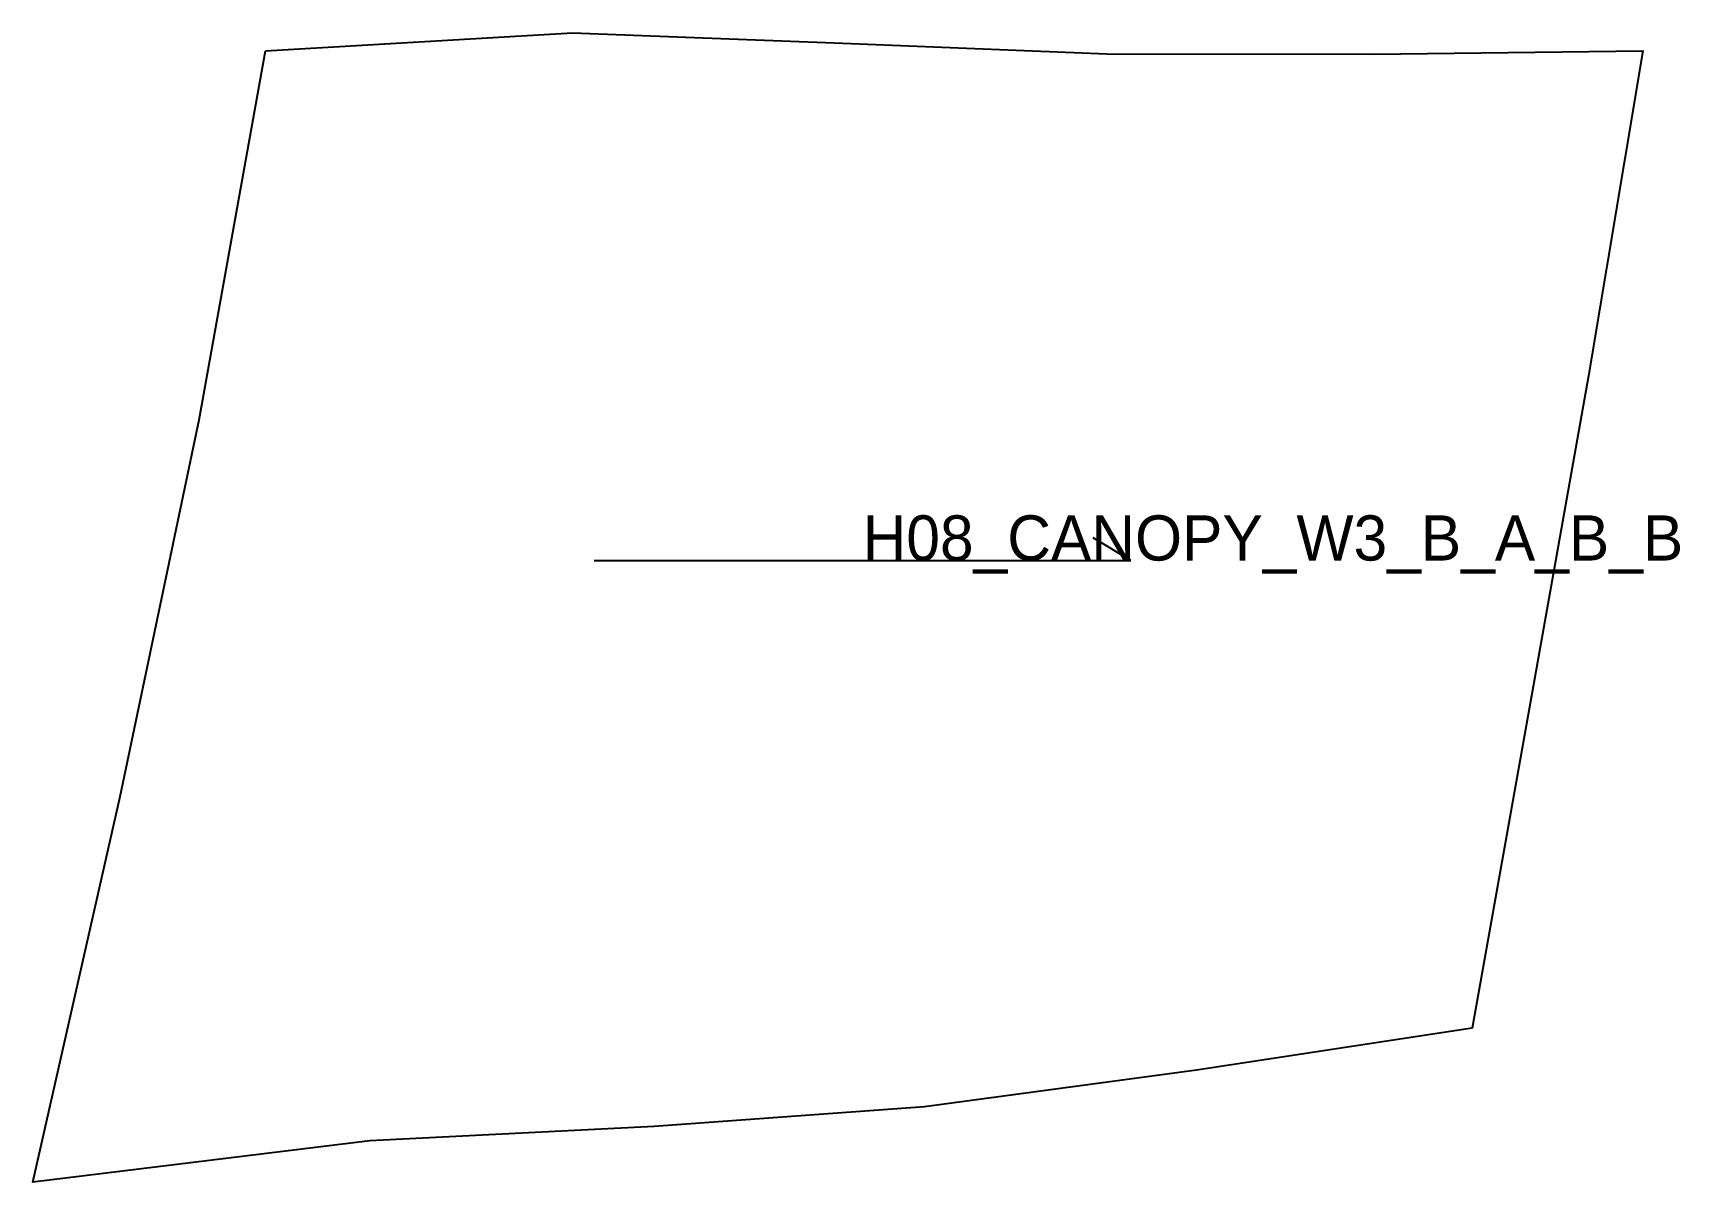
# Model space of a CAD drawing. Header units: millimetres. Extents: x -31 to 188, y -150 to 2.
import ezdxf

# ---------------------------------------------------------------- set-up
doc = ezdxf.new("R2010")
doc.units = ezdxf.units.MM
for name, color, linetype in [('CUT', 1, 'Continuous'), ('GRAIN', 3, 'Continuous'), ('LABEL', 7, 'Continuous'), ('SEW', 5, 'Continuous')]:
    doc.layers.add(name, color=color, linetype=linetype)

msp = doc.modelspace()

# ---------------------------------------------------------------- linework, layer by layer
at = {"layer": 'CUT'}
msp.add_lwpolyline([(0, 0), (40.7, 2.38), (76.56, 1.03), (111.55, -0.41), (146.9, -0.45), (182.63, 0), (175.43, -43.12), (167.75, -86.31), (159.98, -129.66), (123.46, -135.24), (87.38, -140.12), (51.52, -142.71), (13.82, -144.61), (-30.85, -150.1), (-19.3, -98.94), (-8.81, -48.95), (0, 0)], close=True, dxfattribs=at)
at = {"layer": 'GRAIN'}
for p, q in [((114.75, -67.63), (109.75, -64.63)), ((43.59, -67.63), (114.75, -67.63))]:
    msp.add_line(p, q, dxfattribs=at)
at = {"layer": 'SEW'}
msp.add_lwpolyline([(0, 0), (40.7, 2.38), (76.56, 1.03), (111.55, -0.41), (146.9, -0.45), (182.63, 0), (175.43, -43.12), (167.75, -86.31), (159.98, -129.66), (123.46, -135.24), (87.38, -140.12), (51.52, -142.71), (13.82, -144.61), (-30.85, -150.1), (-19.3, -98.94), (-8.81, -48.95)], close=True, dxfattribs=at)

# ---------------------------------------------------------------- texts
at = {"layer": 'LABEL'}
msp.add_text('H08_CANOPY_W3_B_A_B_B', height=6, dxfattribs=at).set_placement((79.17, -67.63))

doc.saveas('drawing.dxf')
